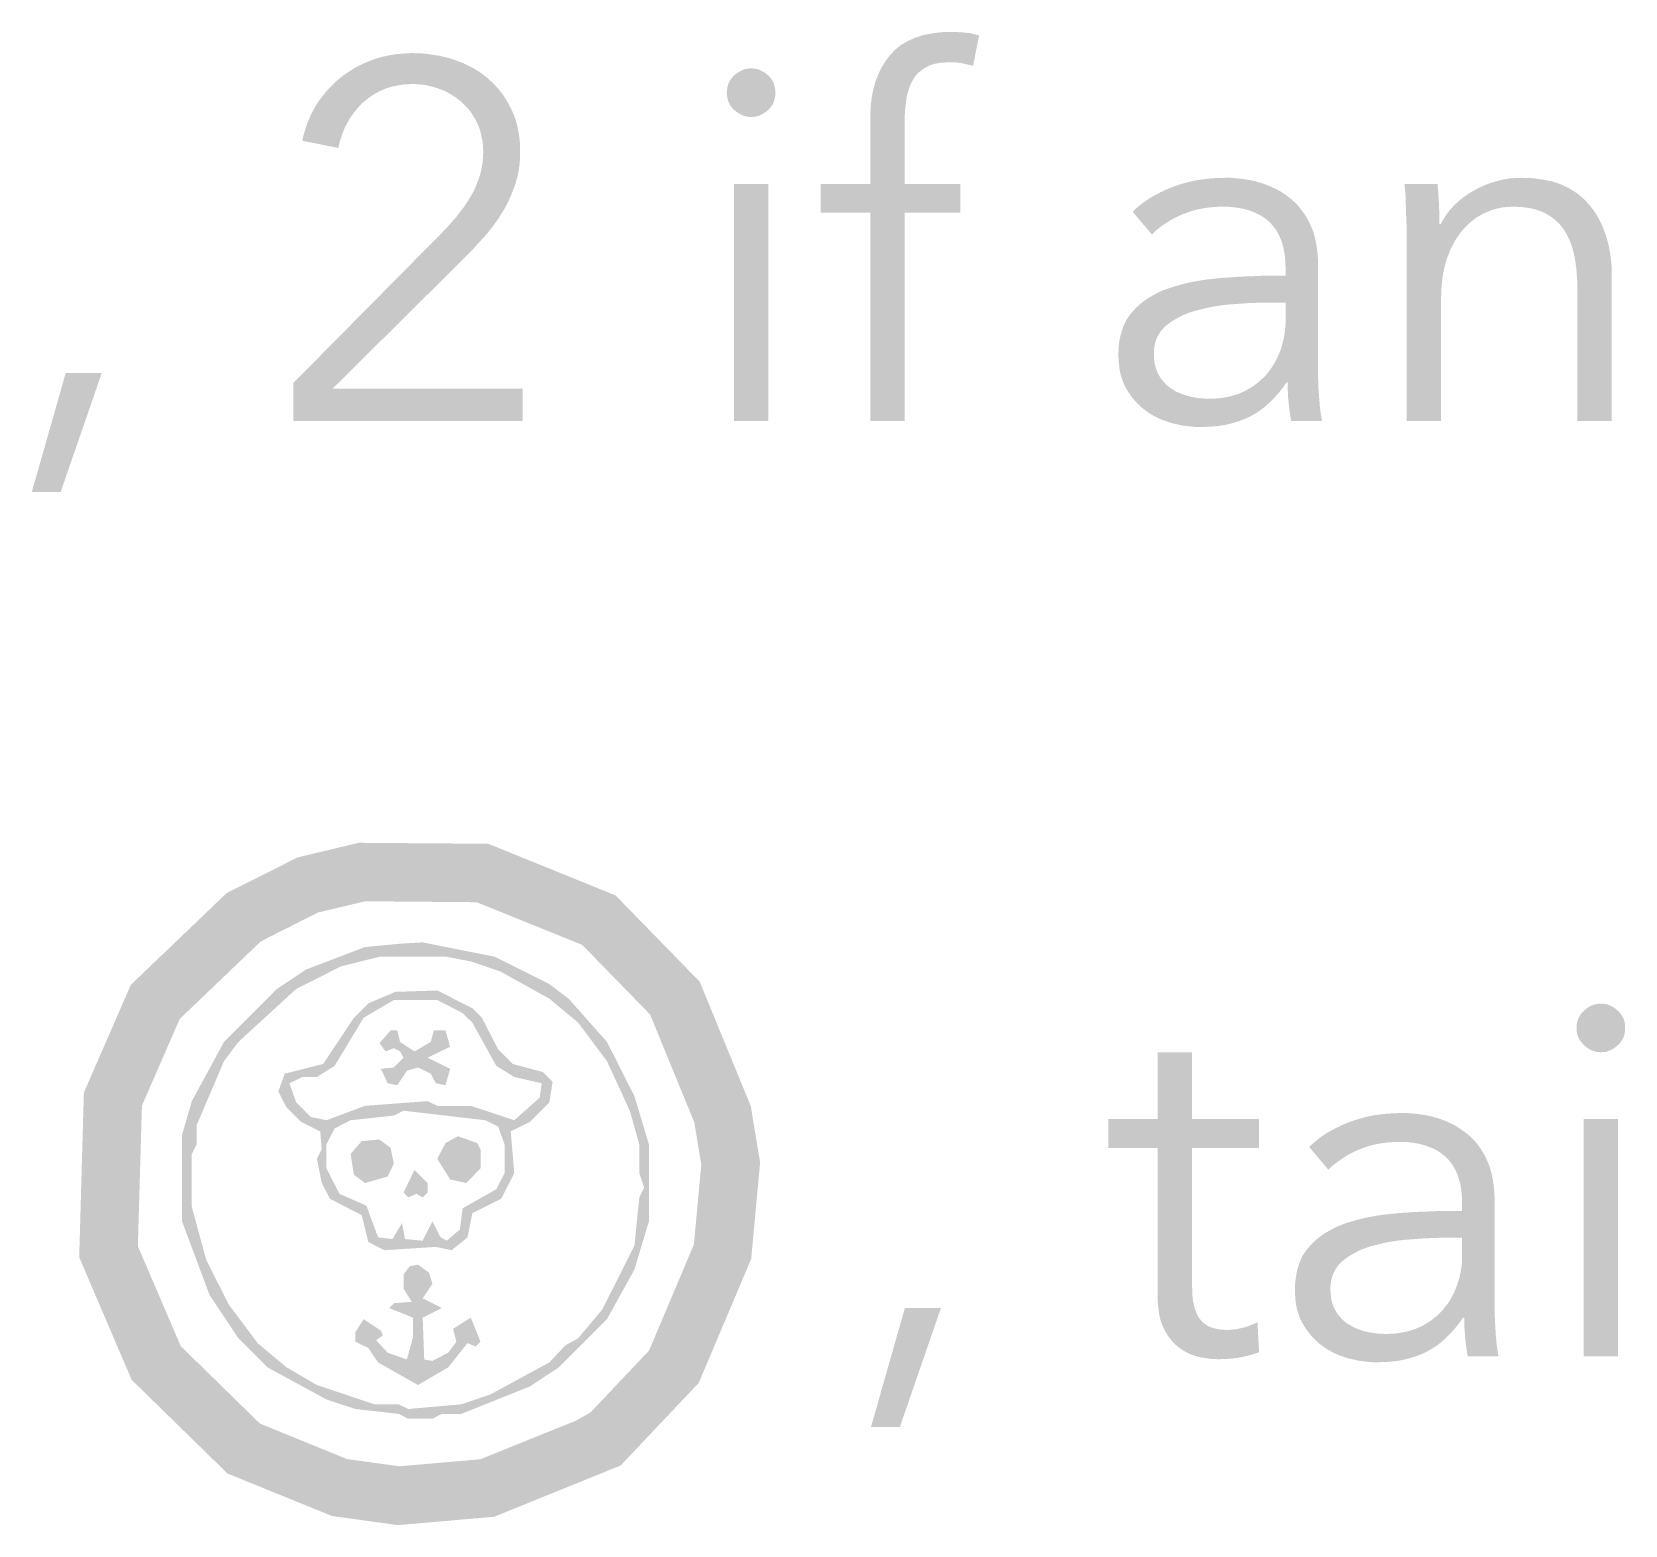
# Model space of a CAD drawing. Header units: millimetres. Extents: x 6 to 297, y 55 to 451.
# Drawn here: x 229.17 to 237.35, y 248.33 to 256 of the extents above; entities that cross this region are included whole.
import ezdxf

# ---------------------------------------------------------------- set-up
doc = ezdxf.new("R2010")
doc.units = ezdxf.units.MM
doc.layers.add('RASTER', color=7, linetype='Continuous')

msp = doc.modelspace()

# ---------------------------------------------------------------- hatches: boundary and pattern name
at = {"layer": 'RASTER'}
for points in [[(233.939, 255.069), (233.653, 255.069), (233.653, 254), (233.476, 254), (233.476, 255.069), (233.221, 255.069), (233.221, 255.217), (233.476, 255.217), (233.476, 255.55), (233.478, 255.6), (233.482, 255.648), (233.49, 255.693), (233.501, 255.736), (233.516, 255.775), (233.533, 255.812), (233.554, 255.846), (233.577, 255.877), (233.604, 255.905), (233.635, 255.93), (233.669, 255.95), (233.706, 255.967), (233.747, 255.98), (233.791, 255.989), (233.838, 255.995), (233.889, 255.997), (233.898, 255.997), (233.907, 255.997), (233.915, 255.996), (233.925, 255.996), (233.934, 255.995), (233.943, 255.995), (233.953, 255.994), (233.962, 255.993), (233.972, 255.992), (233.981, 255.991), (233.991, 255.989), (234, 255.987), (234.009, 255.985), (234.018, 255.983), (234.026, 255.981), (234.035, 255.979), (234.004, 255.823), (233.997, 255.825), (233.989, 255.826), (233.982, 255.828), (233.975, 255.83), (233.968, 255.831), (233.961, 255.833), (233.954, 255.834), (233.947, 255.836), (233.939, 255.837), (233.932, 255.838), (233.924, 255.839), (233.916, 255.84), (233.908, 255.84), (233.899, 255.84), (233.891, 255.841), (233.882, 255.841), (233.864, 255.84), (233.848, 255.839), (233.832, 255.838), (233.818, 255.835), (233.803, 255.832), (233.79, 255.828), (233.778, 255.823), (233.766, 255.817), (233.755, 255.811), (233.744, 255.804), (233.735, 255.797), (233.726, 255.789), (233.717, 255.781), (233.709, 255.771), (233.702, 255.762), (233.696, 255.751), (233.69, 255.74), (233.684, 255.729), (233.679, 255.717), (233.675, 255.705), (233.671, 255.692), (233.667, 255.679), (233.664, 255.665), (233.662, 255.651), (233.66, 255.637), (233.658, 255.622), (233.656, 255.607), (233.655, 255.592), (233.654, 255.576), (233.653, 255.561), (233.653, 255.545), (233.653, 255.529), (233.653, 255.217), (233.939, 255.217)], [(231.692, 254), (230.515, 254), (230.515, 254.195), (231.269, 254.957), (231.279, 254.967), (231.289, 254.978), (231.3, 254.989), (231.31, 255), (231.32, 255.011), (231.33, 255.023), (231.34, 255.035), (231.351, 255.046), (231.36, 255.059), (231.37, 255.071), (231.379, 255.083), (231.389, 255.096), (231.397, 255.108), (231.406, 255.121), (231.414, 255.134), (231.422, 255.147), (231.43, 255.16), (231.437, 255.173), (231.444, 255.187), (231.45, 255.2), (231.456, 255.214), (231.461, 255.228), (231.467, 255.243), (231.471, 255.257), (231.476, 255.272), (231.479, 255.287), (231.482, 255.302), (231.485, 255.317), (231.487, 255.332), (231.488, 255.347), (231.489, 255.362), (231.49, 255.378), (231.489, 255.398), (231.488, 255.417), (231.486, 255.436), (231.482, 255.455), (231.478, 255.473), (231.474, 255.49), (231.468, 255.507), (231.461, 255.524), (231.454, 255.54), (231.445, 255.555), (231.436, 255.57), (231.427, 255.584), (231.417, 255.597), (231.406, 255.61), (231.394, 255.622), (231.382, 255.634), (231.369, 255.645), (231.355, 255.656), (231.341, 255.665), (231.327, 255.674), (231.312, 255.683), (231.297, 255.691), (231.281, 255.698), (231.265, 255.704), (231.248, 255.71), (231.231, 255.715), (231.214, 255.719), (231.197, 255.723), (231.179, 255.726), (231.162, 255.727), (231.144, 255.729), (231.126, 255.729), (231.089, 255.728), (231.054, 255.723), (231.021, 255.716), (230.989, 255.706), (230.959, 255.693), (230.93, 255.677), (230.902, 255.658), (230.876, 255.637), (230.852, 255.613), (230.83, 255.587), (230.81, 255.56), (230.793, 255.532), (230.778, 255.502), (230.765, 255.47), (230.754, 255.436), (230.746, 255.401), (230.561, 255.438), (230.566, 255.462), (230.573, 255.485), (230.58, 255.508), (230.588, 255.531), (230.597, 255.553), (230.607, 255.575), (230.618, 255.596), (230.63, 255.617), (230.643, 255.638), (230.657, 255.657), (230.672, 255.676), (230.687, 255.695), (230.703, 255.712), (230.72, 255.729), (230.737, 255.745), (230.755, 255.76), (230.774, 255.775), (230.793, 255.788), (230.813, 255.801), (230.834, 255.814), (230.855, 255.825), (230.877, 255.835), (230.9, 255.845), (230.923, 255.854), (230.946, 255.862), (230.971, 255.869), (230.995, 255.874), (231.02, 255.879), (231.046, 255.883), (231.072, 255.885), (231.099, 255.887), (231.126, 255.888), (231.153, 255.887), (231.181, 255.886), (231.208, 255.883), (231.234, 255.879), (231.261, 255.875), (231.287, 255.869), (231.312, 255.863), (231.338, 255.855), (231.362, 255.846), (231.386, 255.837), (231.409, 255.826), (231.431, 255.815), (231.453, 255.802), (231.474, 255.789), (231.494, 255.774), (231.513, 255.759), (231.531, 255.742), (231.549, 255.725), (231.565, 255.707), (231.581, 255.687), (231.596, 255.667), (231.609, 255.646), (231.622, 255.624), (231.634, 255.6), (231.645, 255.576), (231.654, 255.551), (231.662, 255.525), (231.668, 255.498), (231.673, 255.47), (231.677, 255.441), (231.679, 255.411), (231.679, 255.381), (231.679, 255.359), (231.678, 255.337), (231.676, 255.316), (231.673, 255.295), (231.67, 255.275), (231.666, 255.255), (231.66, 255.236), (231.655, 255.217), (231.648, 255.198), (231.641, 255.18), (231.634, 255.161), (231.626, 255.143), (231.618, 255.126), (231.609, 255.108), (231.6, 255.091), (231.59, 255.074), (231.579, 255.057), (231.569, 255.04), (231.557, 255.024), (231.546, 255.008), (231.534, 254.992), (231.521, 254.976), (231.508, 254.96), (231.495, 254.945), (231.481, 254.93), (231.467, 254.915), (231.453, 254.899), (231.439, 254.884), (231.425, 254.869), (231.41, 254.854), (231.395, 254.839), (231.38, 254.824), (230.717, 254.166), (231.692, 254.166)], [(236.388, 255.217), (236.389, 255.204), (236.39, 255.191), (236.392, 255.178), (236.393, 255.165), (236.393, 255.151), (236.394, 255.137), (236.395, 255.122), (236.396, 255.108), (236.396, 255.093), (236.397, 255.079), (236.397, 255.066), (236.398, 255.053), (236.398, 255.041), (236.398, 255.03), (236.398, 255.019), (236.398, 255.009), (236.404, 255.009), (236.418, 255.035), (236.434, 255.06), (236.452, 255.083), (236.472, 255.105), (236.494, 255.126), (236.518, 255.146), (236.544, 255.164), (236.573, 255.182), (236.602, 255.197), (236.632, 255.211), (236.662, 255.222), (236.693, 255.231), (236.724, 255.239), (236.755, 255.244), (236.787, 255.247), (236.82, 255.248), (236.876, 255.246), (236.928, 255.239), (236.977, 255.229), (237.022, 255.214), (237.064, 255.194), (237.102, 255.17), (237.136, 255.142), (237.167, 255.11), (237.194, 255.074), (237.217, 255.036), (237.237, 254.994), (237.253, 254.95), (237.266, 254.903), (237.275, 254.854), (237.281, 254.801), (237.282, 254.746), (237.282, 254), (237.106, 254), (237.106, 254.673), (237.105, 254.697), (237.105, 254.72), (237.103, 254.743), (237.102, 254.765), (237.1, 254.787), (237.097, 254.807), (237.094, 254.828), (237.09, 254.848), (237.086, 254.867), (237.081, 254.885), (237.075, 254.903), (237.069, 254.92), (237.062, 254.936), (237.054, 254.952), (237.046, 254.967), (237.037, 254.981), (237.027, 254.995), (237.016, 255.008), (237.005, 255.02), (236.993, 255.031), (236.979, 255.042), (236.966, 255.051), (236.951, 255.06), (236.935, 255.069), (236.919, 255.076), (236.901, 255.082), (236.883, 255.088), (236.863, 255.092), (236.843, 255.095), (236.821, 255.098), (236.799, 255.099), (236.775, 255.1), (236.758, 255.099), (236.741, 255.098), (236.723, 255.096), (236.706, 255.093), (236.689, 255.089), (236.672, 255.084), (236.656, 255.078), (236.639, 255.071), (236.623, 255.064), (236.607, 255.055), (236.591, 255.046), (236.576, 255.035), (236.562, 255.024), (236.547, 255.011), (236.534, 254.998), (236.521, 254.984), (236.508, 254.969), (236.496, 254.953), (236.485, 254.936), (236.474, 254.918), (236.464, 254.899), (236.454, 254.879), (236.446, 254.858), (236.437, 254.836), (236.43, 254.813), (236.424, 254.789), (236.418, 254.764), (236.414, 254.738), (236.411, 254.711), (236.408, 254.683), (236.407, 254.654), (236.406, 254.624), (236.406, 254), (236.229, 254), (236.229, 254.949), (236.229, 254.962), (236.229, 254.975), (236.229, 254.99), (236.229, 255.006), (236.228, 255.022), (236.228, 255.039), (236.227, 255.057), (236.227, 255.076), (236.226, 255.096), (236.225, 255.114), (236.224, 255.133), (236.224, 255.15), (236.223, 255.168), (236.221, 255.185), (236.22, 255.201), (236.219, 255.217)], [(229.321, 253.636), (229.173, 253.636), (229.347, 254.247), (229.532, 254.247)], [(235.472, 250.269), (235.128, 250.269), (235.128, 249.559), (235.129, 249.542), (235.129, 249.526), (235.13, 249.511), (235.132, 249.497), (235.133, 249.483), (235.136, 249.471), (235.138, 249.458), (235.141, 249.447), (235.145, 249.436), (235.149, 249.426), (235.153, 249.417), (235.157, 249.408), (235.162, 249.399), (235.167, 249.392), (235.173, 249.385), (235.179, 249.378), (235.185, 249.372), (235.192, 249.367), (235.199, 249.362), (235.206, 249.357), (235.214, 249.353), (235.221, 249.35), (235.229, 249.347), (235.238, 249.344), (235.246, 249.342), (235.255, 249.34), (235.264, 249.339), (235.273, 249.337), (235.282, 249.336), (235.291, 249.336), (235.301, 249.335), (235.31, 249.335), (235.32, 249.335), (235.329, 249.336), (235.338, 249.337), (235.348, 249.338), (235.357, 249.339), (235.367, 249.341), (235.377, 249.343), (235.387, 249.346), (235.397, 249.348), (235.407, 249.351), (235.417, 249.354), (235.426, 249.358), (235.436, 249.362), (235.445, 249.366), (235.455, 249.37), (235.464, 249.374), (235.472, 249.221), (235.46, 249.216), (235.448, 249.212), (235.436, 249.208), (235.424, 249.205), (235.412, 249.202), (235.399, 249.199), (235.387, 249.196), (235.374, 249.194), (235.361, 249.191), (235.348, 249.19), (235.335, 249.188), (235.321, 249.187), (235.307, 249.186), (235.293, 249.185), (235.278, 249.185), (235.264, 249.184), (235.251, 249.185), (235.239, 249.185), (235.226, 249.186), (235.213, 249.188), (235.2, 249.189), (235.187, 249.192), (235.173, 249.194), (235.16, 249.197), (235.146, 249.201), (235.133, 249.205), (235.12, 249.21), (235.107, 249.216), (235.094, 249.223), (235.082, 249.23), (235.07, 249.238), (235.058, 249.247), (235.047, 249.256), (235.036, 249.267), (235.025, 249.278), (235.016, 249.29), (235.006, 249.302), (234.998, 249.316), (234.989, 249.33), (234.982, 249.346), (234.974, 249.362), (234.968, 249.379), (234.963, 249.398), (234.959, 249.418), (234.956, 249.439), (234.953, 249.461), (234.952, 249.485), (234.952, 249.509), (234.952, 250.269), (234.699, 250.269), (234.699, 250.417), (234.952, 250.417), (234.952, 250.76), (235.128, 250.76), (235.128, 250.417), (235.472, 250.417)], [(233.628, 248.836), (233.48, 248.836), (233.654, 249.447), (233.839, 249.447)]]:
    msp.add_hatch(color=7, dxfattribs=at).paths.add_polyline_path(points)
h = msp.add_hatch(color=7, dxfattribs=at)
h.paths.add_polyline_path([(232.953, 254), (232.777, 254), (232.777, 255.217), (232.953, 255.217)])
h.paths.add_polyline_path([(232.99, 255.685), (232.989, 255.671), (232.987, 255.659), (232.984, 255.647), (232.98, 255.635), (232.975, 255.624), (232.968, 255.614), (232.96, 255.604), (232.951, 255.595), (232.941, 255.587), (232.931, 255.58), (232.92, 255.574), (232.91, 255.569), (232.899, 255.565), (232.888, 255.562), (232.877, 255.561), (232.865, 255.56), (232.853, 255.561), (232.842, 255.562), (232.831, 255.565), (232.82, 255.569), (232.81, 255.574), (232.799, 255.58), (232.789, 255.587), (232.779, 255.595), (232.77, 255.604), (232.762, 255.614), (232.755, 255.624), (232.75, 255.635), (232.746, 255.647), (232.743, 255.659), (232.741, 255.671), (232.74, 255.685), (232.741, 255.698), (232.743, 255.711), (232.746, 255.723), (232.75, 255.735), (232.755, 255.745), (232.762, 255.756), (232.77, 255.765), (232.779, 255.775), (232.789, 255.783), (232.799, 255.79), (232.81, 255.796), (232.82, 255.801), (232.831, 255.805), (232.842, 255.807), (232.853, 255.809), (232.865, 255.81), (232.877, 255.809), (232.888, 255.807), (232.899, 255.805), (232.91, 255.801), (232.92, 255.796), (232.931, 255.79), (232.941, 255.783), (232.951, 255.775), (232.96, 255.765), (232.968, 255.756), (232.975, 255.745), (232.98, 255.735), (232.984, 255.723), (232.987, 255.711), (232.989, 255.698), (232.99, 255.685)])
h = msp.add_hatch(color=7, dxfattribs=at)
h.paths.add_polyline_path([(235.608, 254.785), (235.607, 254.824), (235.603, 254.859), (235.596, 254.893), (235.587, 254.924), (235.575, 254.952), (235.561, 254.978), (235.544, 255.001), (235.525, 255.022), (235.503, 255.04), (235.478, 255.056), (235.452, 255.069), (235.423, 255.08), (235.391, 255.089), (235.358, 255.095), (235.321, 255.099), (235.283, 255.1), (235.256, 255.099), (235.229, 255.097), (235.203, 255.094), (235.178, 255.09), (235.153, 255.085), (235.128, 255.078), (235.104, 255.07), (235.08, 255.061), (235.057, 255.051), (235.035, 255.04), (235.014, 255.028), (234.994, 255.015), (234.974, 255.002), (234.956, 254.988), (234.938, 254.973), (234.922, 254.957), (234.823, 255.074), (234.842, 255.092), (234.864, 255.11), (234.886, 255.127), (234.91, 255.143), (234.936, 255.158), (234.963, 255.172), (234.992, 255.186), (235.022, 255.199), (235.053, 255.21), (235.085, 255.22), (235.119, 255.229), (235.153, 255.236), (235.189, 255.241), (235.225, 255.245), (235.263, 255.247), (235.301, 255.248), (235.326, 255.248), (235.35, 255.246), (235.373, 255.244), (235.397, 255.241), (235.42, 255.237), (235.442, 255.233), (235.464, 255.227), (235.486, 255.221), (235.507, 255.213), (235.527, 255.205), (235.547, 255.196), (235.566, 255.187), (235.585, 255.176), (235.603, 255.164), (235.62, 255.152), (235.637, 255.139), (235.652, 255.125), (235.667, 255.11), (235.681, 255.094), (235.694, 255.077), (235.707, 255.059), (235.718, 255.041), (235.728, 255.021), (235.738, 255.001), (235.747, 254.98), (235.754, 254.958), (235.76, 254.935), (235.765, 254.911), (235.769, 254.886), (235.772, 254.86), (235.774, 254.834), (235.774, 254.806), (235.774, 254.273), (235.774, 254.255), (235.775, 254.238), (235.775, 254.22), (235.776, 254.201), (235.776, 254.183), (235.777, 254.165), (235.778, 254.146), (235.78, 254.127), (235.781, 254.109), (235.783, 254.091), (235.784, 254.074), (235.786, 254.058), (235.788, 254.042), (235.79, 254.027), (235.793, 254.013), (235.795, 254), (235.637, 254), (235.635, 254.011), (235.633, 254.023), (235.631, 254.034), (235.629, 254.046), (235.628, 254.058), (235.626, 254.071), (235.625, 254.083), (235.624, 254.096), (235.622, 254.109), (235.621, 254.122), (235.62, 254.135), (235.62, 254.148), (235.619, 254.16), (235.619, 254.173), (235.618, 254.185), (235.618, 254.198), (235.613, 254.198), (235.592, 254.168), (235.57, 254.141), (235.548, 254.116), (235.524, 254.093), (235.501, 254.072), (235.476, 254.053), (235.451, 254.037), (235.425, 254.022), (235.398, 254.01), (235.369, 253.999), (235.34, 253.99), (235.309, 253.982), (235.276, 253.976), (235.243, 253.972), (235.208, 253.97), (235.171, 253.969), (235.154, 253.969), (235.136, 253.97), (235.118, 253.972), (235.1, 253.974), (235.082, 253.976), (235.064, 253.98), (235.045, 253.984), (235.027, 253.988), (235.009, 253.994), (234.991, 254), (234.973, 254.006), (234.956, 254.014), (234.939, 254.022), (234.923, 254.031), (234.907, 254.041), (234.892, 254.052), (234.877, 254.063), (234.862, 254.076), (234.849, 254.089), (234.836, 254.103), (234.823, 254.117), (234.812, 254.133), (234.801, 254.149), (234.79, 254.166), (234.781, 254.184), (234.773, 254.203), (234.766, 254.223), (234.76, 254.244), (234.756, 254.266), (234.753, 254.289), (234.751, 254.313), (234.75, 254.338), (234.751, 254.372), (234.754, 254.405), (234.76, 254.435), (234.768, 254.464), (234.778, 254.491), (234.79, 254.516), (234.805, 254.539), (234.822, 254.56), (234.84, 254.58), (234.86, 254.599), (234.882, 254.616), (234.905, 254.632), (234.93, 254.646), (234.956, 254.66), (234.983, 254.672), (235.013, 254.682), (235.043, 254.692), (235.075, 254.701), (235.107, 254.709), (235.141, 254.716), (235.176, 254.722), (235.212, 254.727), (235.249, 254.731), (235.287, 254.735), (235.326, 254.737), (235.365, 254.74), (235.405, 254.742), (235.445, 254.743), (235.485, 254.745), (235.526, 254.745), (235.567, 254.746), (235.608, 254.746)])
h.paths.add_polyline_path([(235.556, 254.608), (235.529, 254.608), (235.501, 254.608), (235.474, 254.607), (235.446, 254.606), (235.419, 254.605), (235.391, 254.603), (235.364, 254.601), (235.336, 254.599), (235.309, 254.597), (235.282, 254.594), (235.256, 254.59), (235.231, 254.586), (235.206, 254.581), (235.182, 254.575), (235.159, 254.569), (235.136, 254.563), (235.114, 254.556), (235.093, 254.548), (235.073, 254.539), (235.055, 254.529), (235.037, 254.519), (235.02, 254.508), (235.004, 254.496), (234.989, 254.484), (234.976, 254.47), (234.964, 254.455), (234.954, 254.44), (234.946, 254.423), (234.94, 254.405), (234.936, 254.387), (234.933, 254.367), (234.932, 254.346), (234.932, 254.33), (234.934, 254.315), (234.935, 254.3), (234.938, 254.286), (234.942, 254.273), (234.946, 254.26), (234.951, 254.248), (234.957, 254.237), (234.963, 254.226), (234.97, 254.216), (234.978, 254.206), (234.986, 254.197), (234.994, 254.188), (235.003, 254.18), (235.013, 254.172), (235.023, 254.165), (235.034, 254.159), (235.044, 254.152), (235.055, 254.147), (235.067, 254.142), (235.079, 254.137), (235.091, 254.133), (235.103, 254.129), (235.115, 254.126), (235.128, 254.123), (235.141, 254.121), (235.154, 254.119), (235.166, 254.117), (235.179, 254.116), (235.192, 254.115), (235.205, 254.115), (235.218, 254.114), (235.241, 254.115), (235.264, 254.116), (235.285, 254.119), (235.306, 254.123), (235.327, 254.127), (235.347, 254.133), (235.366, 254.139), (235.384, 254.147), (235.402, 254.155), (235.419, 254.165), (235.436, 254.175), (235.451, 254.185), (235.466, 254.197), (235.48, 254.209), (235.494, 254.222), (235.507, 254.235), (235.519, 254.25), (235.53, 254.264), (235.54, 254.28), (235.55, 254.295), (235.559, 254.312), (235.568, 254.329), (235.575, 254.346), (235.582, 254.364), (235.588, 254.382), (235.593, 254.401), (235.598, 254.42), (235.602, 254.439), (235.604, 254.458), (235.606, 254.478), (235.608, 254.497), (235.608, 254.517), (235.608, 254.608)], flags=0)
h = msp.add_hatch(color=7, dxfattribs=at)
h.paths.add_polyline_path([(230.851, 251.835), (231.516, 251.83), (232.169, 251.565), (232.601, 251.122), (232.863, 250.484), (232.911, 250.194), (232.865, 249.699), (232.596, 249.063), (232.195, 248.639), (231.546, 248.376), (231.052, 248.333), (230.713, 248.38), (230.177, 248.598), (229.685, 249.079), (229.416, 249.708), (229.44, 250.553), (229.681, 251.106), (230.173, 251.577), (230.537, 251.76)])
h.paths.add_polyline_path([(230.885, 251.535), (230.641, 251.477), (230.348, 251.329), (229.932, 250.931), (229.738, 250.486), (229.717, 249.765), (229.937, 249.252), (230.344, 248.854), (230.791, 248.672), (231.06, 248.635), (231.475, 248.671), (232.022, 248.892), (232.341, 249.229), (232.571, 249.773), (232.609, 250.183), (232.573, 250.401), (232.346, 250.954), (231.998, 251.311), (231.456, 251.53), (230.885, 251.535)], flags=0)
h = msp.add_hatch(color=7, dxfattribs=at)
h.paths.add_polyline_path([(230.94, 251.638), (231.377, 251.646), (231.599, 251.596), (231.928, 251.455), (232.15, 251.307), (232.323, 251.134), (232.521, 250.838), (232.661, 250.46), (232.711, 250.213), (232.711, 249.991), (232.612, 249.546), (232.372, 249.119), (232.076, 248.822), (231.698, 248.632), (231.278, 248.533), (231.031, 248.533), (230.982, 248.558), (230.735, 248.583), (230.587, 248.632), (230.233, 248.822), (229.962, 249.069), (229.838, 249.242), (229.673, 249.571), (229.599, 249.867), (229.599, 250.262), (229.648, 250.509), (229.789, 250.863), (229.962, 251.11), (230.11, 251.258), (230.308, 251.406), (230.587, 251.547), (230.809, 251.621)])
h.paths.add_polyline_path([(231.155, 251.596), (231.105, 251.571), (230.908, 251.571), (230.587, 251.473), (230.357, 251.357), (230.085, 251.159), (229.912, 250.937), (229.772, 250.658), (229.697, 250.435), (229.673, 250.139), (229.648, 250.089), (229.673, 249.818), (229.747, 249.571), (229.888, 249.292), (230.011, 249.119), (230.258, 248.896), (230.611, 248.706), (230.858, 248.632), (231.056, 248.632), (231.105, 248.607), (231.204, 248.632), (231.402, 248.632), (231.723, 248.731), (232.101, 248.946), (232.323, 249.193), (232.538, 249.595), (232.612, 249.867), (232.612, 250.015), (232.637, 250.065), (232.612, 250.336), (232.513, 250.658), (232.348, 250.986), (232.284, 251.045), (232.249, 251.11), (232.027, 251.307), (231.673, 251.497), (231.426, 251.571)], flags=0)
h.paths.add_polyline_path([(231.063, 251.317), (231.179, 251.324), (231.55, 251.25), (231.829, 251.11), (231.928, 251.035), (232.125, 250.813), (232.266, 250.534), (232.34, 250.287), (232.34, 249.892), (232.266, 249.645), (232.125, 249.39), (231.878, 249.143), (231.73, 249.045), (231.377, 248.904), (231.278, 248.904), (231.229, 248.879), (231.105, 248.879), (231.056, 248.904), (230.834, 248.929), (230.685, 248.978), (230.382, 249.143), (230.233, 249.292), (230.085, 249.514), (229.944, 249.892), (229.944, 250.336), (229.994, 250.509), (230.159, 250.813), (230.431, 251.085), (230.579, 251.184), (230.883, 251.3)], flags=0)
h.paths.add_polyline_path([(230.957, 251.25), (230.76, 251.201), (230.53, 251.085), (230.233, 250.813), (230.159, 250.714), (230.019, 250.386), (230.019, 250.287), (229.994, 250.238), (229.994, 249.966), (230.068, 249.694), (230.184, 249.465), (230.332, 249.267), (230.48, 249.143), (230.636, 249.052), (230.932, 248.953), (231.056, 248.953), (231.105, 248.929), (231.377, 248.953), (231.525, 249.003), (231.829, 249.168), (231.913, 249.257), (231.977, 249.292), (232.101, 249.44), (232.266, 249.768), (232.291, 250.015), (232.316, 250.065), (232.291, 250.139), (232.291, 250.287), (232.242, 250.46), (232.125, 250.714), (231.977, 250.912), (231.829, 251.035), (231.575, 251.176), (231.426, 251.226), (231.303, 251.25)], flags=0)
h.paths.add_polyline_path([(231.039, 251.07), (231.254, 251.077), (231.434, 250.986), (231.483, 250.937), (231.567, 250.774), (231.641, 250.7), (231.797, 250.658), (231.846, 250.608), (231.829, 250.502), (231.73, 250.403), (231.631, 250.354), (231.649, 250.139), (231.582, 250.008), (231.434, 249.934), (231.409, 249.81), (231.328, 249.744), (231.246, 249.761), (230.982, 249.744), (230.9, 249.786), (230.866, 249.924), (230.703, 250.008), (230.661, 250.089), (230.636, 250.213), (230.661, 250.262), (230.653, 250.354), (230.555, 250.403), (230.48, 250.477), (230.438, 250.559), (230.471, 250.65), (230.668, 250.7), (230.826, 250.937), (230.9, 251.011)], flags=0)
h.paths.add_polyline_path([(231.031, 251.028), (230.876, 250.937), (230.727, 250.69), (230.636, 250.633), (230.562, 250.633), (230.495, 250.601), (230.53, 250.502), (230.604, 250.428), (230.685, 250.411), (230.883, 250.485), (231.204, 250.509), (231.254, 250.485), (231.426, 250.485), (231.649, 250.411), (231.78, 250.527), (231.79, 250.601), (231.649, 250.633), (231.557, 250.69), (231.434, 250.912), (231.384, 250.961), (231.254, 251.028)], flags=0)
h.paths.add_polyline_path([(231.014, 250.872), (231.049, 250.872), (231.063, 250.813), (231.137, 250.764), (231.221, 250.813), (231.236, 250.872), (231.296, 250.872), (231.32, 250.788), (231.204, 250.732), (231.32, 250.675), (231.296, 250.591), (231.246, 250.601), (231.221, 250.65), (231.155, 250.682), (231.098, 250.665), (231.049, 250.591), (230.999, 250.601), (230.965, 250.675), (231.031, 250.682), (231.081, 250.732), (231.063, 250.764), (231.031, 250.781), (230.989, 250.764), (230.957, 250.806)], flags=0)
h.paths.add_polyline_path([(231.081, 250.46), (231.031, 250.435), (230.809, 250.411), (230.727, 250.369), (230.685, 250.287), (230.685, 250.164), (230.752, 250.033), (230.89, 249.973), (230.95, 249.81), (231.024, 249.801), (231.073, 249.884), (231.088, 249.801), (231.179, 249.793), (231.229, 249.892), (231.271, 249.81), (231.303, 249.793), (231.37, 249.85), (231.384, 249.959), (231.557, 250.057), (231.599, 250.139), (231.599, 250.287), (231.567, 250.378), (231.501, 250.411)], flags=0)
h.paths.add_polyline_path([(231.36, 250.329), (231.459, 250.294), (231.476, 250.262), (231.476, 250.164), (231.402, 250.089), (231.32, 250.107), (231.254, 250.213), (231.296, 250.294)], flags=0)
h.paths.add_polyline_path([(230.866, 250.304), (230.957, 250.312), (231.014, 250.27), (231.031, 250.188), (230.999, 250.122), (230.883, 250.089), (230.826, 250.131), (230.809, 250.238)], flags=0)
h.paths.add_polyline_path([(231.137, 250.156), (231.204, 250.089), (231.204, 250.04), (231.179, 250.015), (231.147, 250.033), (231.105, 250.015), (231.081, 250.04)], flags=0)
h.paths.add_polyline_path([(231.113, 249.662), (231.155, 249.67), (231.212, 249.628), (231.229, 249.571), (231.179, 249.497), (231.278, 249.447), (231.179, 249.398), (231.187, 249.183), (231.229, 249.176), (231.31, 249.218), (231.352, 249.274), (231.335, 249.341), (231.426, 249.398), (231.476, 249.274), (231.451, 249.25), (231.409, 249.267), (231.31, 249.143), (231.155, 249.052), (230.95, 249.168), (230.9, 249.242), (230.834, 249.274), (230.834, 249.324), (230.876, 249.39), (230.965, 249.331), (230.974, 249.307), (230.94, 249.282), (230.999, 249.218), (231.098, 249.183), (231.13, 249.299), (231.13, 249.398), (231.007, 249.447), (231.031, 249.472), (231.123, 249.479), (231.081, 249.546), (231.081, 249.62)], flags=0)
h = msp.add_hatch(color=7, dxfattribs=at)
h.paths.add_polyline_path([(237.315, 249.2), (237.138, 249.2), (237.138, 250.417), (237.315, 250.417)])
h.paths.add_polyline_path([(237.351, 250.885), (237.351, 250.871), (237.349, 250.859), (237.346, 250.847), (237.342, 250.835), (237.336, 250.824), (237.329, 250.814), (237.322, 250.804), (237.312, 250.795), (237.303, 250.787), (237.292, 250.78), (237.282, 250.774), (237.271, 250.769), (237.261, 250.765), (237.25, 250.762), (237.238, 250.761), (237.227, 250.76), (237.215, 250.761), (237.204, 250.762), (237.193, 250.765), (237.182, 250.769), (237.171, 250.774), (237.161, 250.78), (237.151, 250.787), (237.141, 250.795), (237.132, 250.804), (237.124, 250.814), (237.117, 250.824), (237.112, 250.835), (237.107, 250.847), (237.104, 250.859), (237.102, 250.871), (237.102, 250.885), (237.102, 250.898), (237.104, 250.911), (237.107, 250.923), (237.112, 250.935), (237.117, 250.945), (237.124, 250.956), (237.132, 250.965), (237.141, 250.974), (237.151, 250.983), (237.161, 250.99), (237.171, 250.996), (237.182, 251.001), (237.193, 251.005), (237.204, 251.007), (237.215, 251.009), (237.227, 251.01), (237.238, 251.009), (237.25, 251.007), (237.261, 251.005), (237.271, 251.001), (237.282, 250.996), (237.292, 250.99), (237.303, 250.983), (237.312, 250.974), (237.322, 250.965), (237.329, 250.956), (237.336, 250.945), (237.342, 250.935), (237.346, 250.923), (237.349, 250.911), (237.351, 250.898), (237.351, 250.885)])
h = msp.add_hatch(color=7, dxfattribs=at)
h.paths.add_polyline_path([(236.514, 249.985), (236.513, 250.024), (236.509, 250.059), (236.503, 250.093), (236.493, 250.124), (236.482, 250.152), (236.467, 250.178), (236.451, 250.201), (236.431, 250.222), (236.409, 250.24), (236.385, 250.256), (236.358, 250.269), (236.329, 250.28), (236.298, 250.289), (236.264, 250.295), (236.228, 250.299), (236.189, 250.3), (236.162, 250.299), (236.136, 250.297), (236.109, 250.294), (236.084, 250.29), (236.059, 250.285), (236.034, 250.278), (236.01, 250.27), (235.986, 250.261), (235.963, 250.251), (235.941, 250.24), (235.92, 250.228), (235.9, 250.215), (235.881, 250.202), (235.862, 250.188), (235.844, 250.173), (235.828, 250.157), (235.729, 250.274), (235.749, 250.292), (235.77, 250.31), (235.792, 250.327), (235.816, 250.343), (235.842, 250.358), (235.869, 250.372), (235.898, 250.386), (235.928, 250.399), (235.959, 250.41), (235.992, 250.42), (236.025, 250.429), (236.06, 250.436), (236.095, 250.441), (236.131, 250.445), (236.169, 250.447), (236.207, 250.448), (236.232, 250.448), (236.256, 250.446), (236.28, 250.444), (236.303, 250.441), (236.326, 250.437), (236.348, 250.433), (236.37, 250.427), (236.392, 250.421), (236.413, 250.413), (236.434, 250.405), (236.453, 250.396), (236.473, 250.387), (236.491, 250.376), (236.509, 250.364), (236.526, 250.352), (236.543, 250.339), (236.559, 250.325), (236.574, 250.31), (236.588, 250.294), (236.601, 250.277), (236.613, 250.259), (236.624, 250.241), (236.635, 250.221), (236.644, 250.201), (236.653, 250.18), (236.66, 250.158), (236.666, 250.135), (236.671, 250.111), (236.675, 250.086), (236.678, 250.06), (236.68, 250.034), (236.681, 250.006), (236.681, 249.473), (236.681, 249.455), (236.681, 249.438), (236.681, 249.42), (236.682, 249.401), (236.683, 249.383), (236.684, 249.365), (236.685, 249.346), (236.686, 249.327), (236.687, 249.309), (236.689, 249.291), (236.69, 249.274), (236.692, 249.258), (236.694, 249.242), (236.697, 249.227), (236.699, 249.213), (236.701, 249.2), (236.543, 249.2), (236.541, 249.211), (236.539, 249.223), (236.537, 249.234), (236.536, 249.246), (236.534, 249.258), (236.533, 249.271), (236.531, 249.283), (236.53, 249.296), (236.529, 249.309), (236.528, 249.322), (236.527, 249.335), (236.526, 249.348), (236.525, 249.36), (236.525, 249.373), (236.525, 249.385), (236.525, 249.398), (236.519, 249.398), (236.498, 249.368), (236.476, 249.341), (236.454, 249.316), (236.431, 249.293), (236.407, 249.272), (236.382, 249.253), (236.357, 249.237), (236.331, 249.222), (236.304, 249.21), (236.276, 249.199), (236.246, 249.19), (236.215, 249.182), (236.183, 249.176), (236.149, 249.172), (236.114, 249.17), (236.077, 249.169), (236.06, 249.169), (236.042, 249.17), (236.024, 249.172), (236.006, 249.174), (235.988, 249.176), (235.97, 249.18), (235.952, 249.184), (235.933, 249.188), (235.915, 249.194), (235.897, 249.2), (235.879, 249.206), (235.862, 249.214), (235.846, 249.222), (235.829, 249.231), (235.813, 249.241), (235.798, 249.252), (235.783, 249.263), (235.769, 249.276), (235.755, 249.289), (235.742, 249.303), (235.73, 249.317), (235.718, 249.333), (235.707, 249.349), (235.697, 249.366), (235.687, 249.384), (235.679, 249.403), (235.672, 249.423), (235.666, 249.444), (235.662, 249.466), (235.659, 249.489), (235.657, 249.513), (235.656, 249.538), (235.657, 249.572), (235.661, 249.605), (235.666, 249.635), (235.674, 249.664), (235.684, 249.691), (235.696, 249.716), (235.711, 249.739), (235.728, 249.76), (235.746, 249.78), (235.766, 249.799), (235.788, 249.816), (235.811, 249.832), (235.836, 249.846), (235.862, 249.86), (235.89, 249.872), (235.919, 249.883), (235.949, 249.892), (235.981, 249.901), (236.013, 249.909), (236.047, 249.916), (236.082, 249.922), (236.118, 249.927), (236.155, 249.931), (236.193, 249.935), (236.232, 249.937), (236.271, 249.94), (236.311, 249.942), (236.351, 249.943), (236.391, 249.945), (236.432, 249.945), (236.473, 249.946), (236.514, 249.946)])
h.paths.add_polyline_path([(236.462, 249.808), (236.435, 249.808), (236.408, 249.808), (236.38, 249.807), (236.353, 249.806), (236.325, 249.805), (236.298, 249.803), (236.27, 249.801), (236.243, 249.799), (236.215, 249.797), (236.189, 249.794), (236.163, 249.79), (236.137, 249.786), (236.113, 249.781), (236.088, 249.775), (236.065, 249.769), (236.042, 249.763), (236.02, 249.756), (235.999, 249.748), (235.98, 249.739), (235.961, 249.729), (235.943, 249.719), (235.926, 249.708), (235.91, 249.696), (235.895, 249.684), (235.882, 249.67), (235.87, 249.655), (235.861, 249.64), (235.853, 249.623), (235.846, 249.605), (235.842, 249.587), (235.839, 249.567), (235.838, 249.546), (235.839, 249.53), (235.84, 249.515), (235.842, 249.5), (235.844, 249.486), (235.848, 249.473), (235.852, 249.46), (235.857, 249.448), (235.863, 249.437), (235.869, 249.426), (235.876, 249.416), (235.884, 249.406), (235.892, 249.397), (235.9, 249.388), (235.909, 249.38), (235.919, 249.372), (235.929, 249.365), (235.94, 249.359), (235.951, 249.352), (235.962, 249.347), (235.973, 249.342), (235.985, 249.337), (235.997, 249.333), (236.009, 249.329), (236.022, 249.326), (236.034, 249.323), (236.047, 249.321), (236.06, 249.319), (236.073, 249.317), (236.085, 249.316), (236.098, 249.315), (236.111, 249.315), (236.124, 249.314), (236.147, 249.315), (236.17, 249.316), (236.191, 249.319), (236.213, 249.323), (236.233, 249.327), (236.253, 249.333), (236.272, 249.339), (236.291, 249.347), (236.308, 249.355), (236.326, 249.365), (236.342, 249.375), (236.358, 249.385), (236.372, 249.397), (236.387, 249.409), (236.4, 249.422), (236.413, 249.435), (236.425, 249.45), (236.436, 249.464), (236.447, 249.48), (236.456, 249.495), (236.465, 249.512), (236.474, 249.529), (236.481, 249.546), (236.488, 249.564), (236.494, 249.582), (236.5, 249.601), (236.504, 249.62), (236.508, 249.639), (236.511, 249.658), (236.513, 249.678), (236.514, 249.697), (236.514, 249.717), (236.514, 249.808)], flags=0)

doc.saveas('drawing.dxf')
